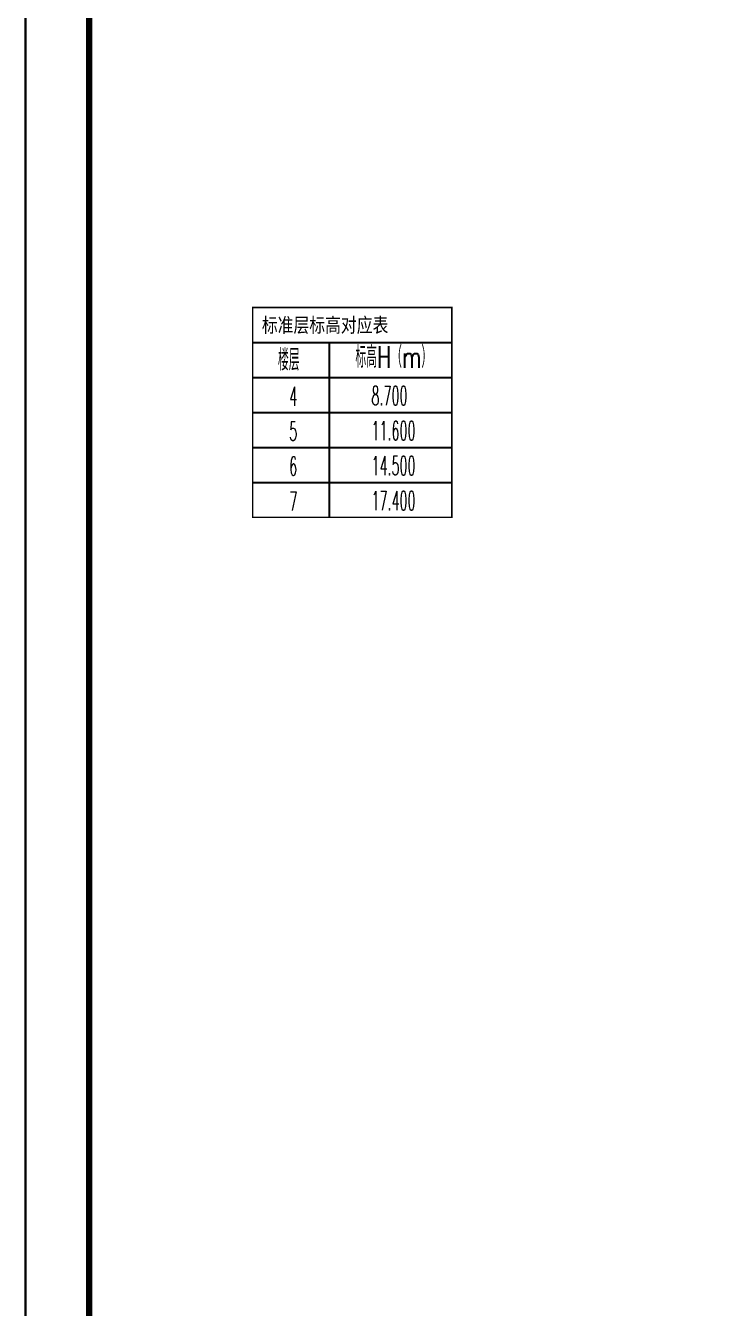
# Model space of a CAD drawing. Extents: x -518115 to 790560, y -210384 to 1628073.
# Drawn here: x 585330 to 587999, y -162778 to -157735 of the extents above; entities that cross this region are included whole.
import ezdxf

# ---------------------------------------------------------------- set-up
doc = ezdxf.new("R2010")
doc.units = 0
doc.header["$LTSCALE"] = 1000
doc.header["$MEASUREMENT"] = 0
for name, color, linetype in [('C-Sheet-图框', 101, 'Continuous'), ('PUB_TEXT', 4, 'Continuous'), ('图框', 140, 'Continuous')]:
    doc.layers.add(name, color=color, linetype=linetype)
doc.layers.add('yichutu', color=7, linetype='Continuous', true_color=0xffffff, plot=False)
doc.styles.add('_TCH_DIM', font='SIMPLEX.shx', dxfattribs={"width": 0.7, "bigfont": 'GBCBIG.shx'})
doc.styles.add('宋体', font='', dxfattribs={"height": 50})
doc.styles.get('宋体').set_extended_font_data('SimSun')

# ---------------------------------------------------------------- blocks, each defined once
blk = doc.blocks.new('yct-1051-594-26275-14850-25-1002.0')
at = {"layer": 'yichutu', "color": 7, "true_color": 0xffffff}
blk.add_lwpolyline([(0, 0), (0, 14850), (26275, 14850), (26275, 0)], close=True, dxfattribs=at)
blk = doc.blocks.new('GFDDDDRG')
at = {"layer": '图框'}
blk.add_lwpolyline([(923310, -107437), (923310, -159999), (893610, -159999), (893610, -107437)], close=True, dxfattribs=at)
blk.add_lwpolyline([(923310, -107437), (923310, -159999), (893610, -159999), (893610, -107437)], close=True, dxfattribs=at)
at = {"layer": '图框', "const_width": 50}
blk.add_lwpolyline([(894110, -159499), (922810, -159499), (922810, -108687), (894110, -108687)], close=True, dxfattribs=at)

msp = doc.modelspace()

# ---------------------------------------------------------------- linework, layer by layer
at = {"layer": 'C-Sheet-图框', "color": 0}
for p, q in [((586223.3, -158980.5), (587006.1, -158980.5)), ((586223.3, -158980.5), (587006.1, -158980.5)), ((586523.6, -158980.5), (586523.6, -159668)), ((586223.3, -159118), (587006.1, -159118)), ((586223.3, -159255.5), (587006.1, -159255.5)), ((586223.3, -159393), (587006.1, -159393)), ((586223.3, -159530.5), (587006.1, -159530.5))]:
    msp.add_line(p, q, dxfattribs=at)
at = {"layer": 'C-Sheet-图框', "color": 0, "const_width": 6}
msp.add_lwpolyline([(586223.3, -159668), (587006.1, -159668), (587006.1, -158843), (586223.3, -158843)], close=True, dxfattribs=at)

# ---------------------------------------------------------------- block references
at = {"xscale": 0.5, "yscale": 0.5, "zscale": 0.5}
msp.add_blockref('GFDDDDRG', (138525.6, -93716.5), dxfattribs=at)
at = {"layer": 'yichutu', "rotation": 270}
msp.add_blockref('yct-1051-594-26275-14850-25-1002.0', (585330.5, -147435), dxfattribs=at)

# ---------------------------------------------------------------- texts
at = {"layer": 'PUB_TEXT', "color": 2, "style": '宋体', "width": 0.8}
msp.add_text('标准层标高对应表', height=56.96, dxfattribs=at).set_placement((586259.3, -158940.6))
at = {"layer": 'PUB_TEXT', "style": '_TCH_DIM'}
for s, height, width, p in [('楼层', 84.4, 0.7, (586322.4, -159091.1)), ('标高H（m）', 84.4, 0.7, (586626.9, -159080)), ('4', 74.4, 0.494118, (586366.7, -159229.2)), ('8.700', 74.38, 0.494118, (586690.1, -159227.3)), ('5', 74.4, 0.494118, (586366.7, -159366.7)), ('11.600', 74.38, 0.494118, (586690.1, -159364.8)), ('6', 74.4, 0.494118, (586366.7, -159504.2)), ('14.500', 74.38, 0.494118, (586690.1, -159502.3)), ('7', 74.4, 0.494118, (586366.7, -159641.7)), ('17.400', 74.38, 0.494118, (586690.1, -159639.8))]:
    msp.add_text(s, height=height, dxfattribs=dict(at, width=width)).set_placement(p)

doc.saveas('drawing.dxf')
